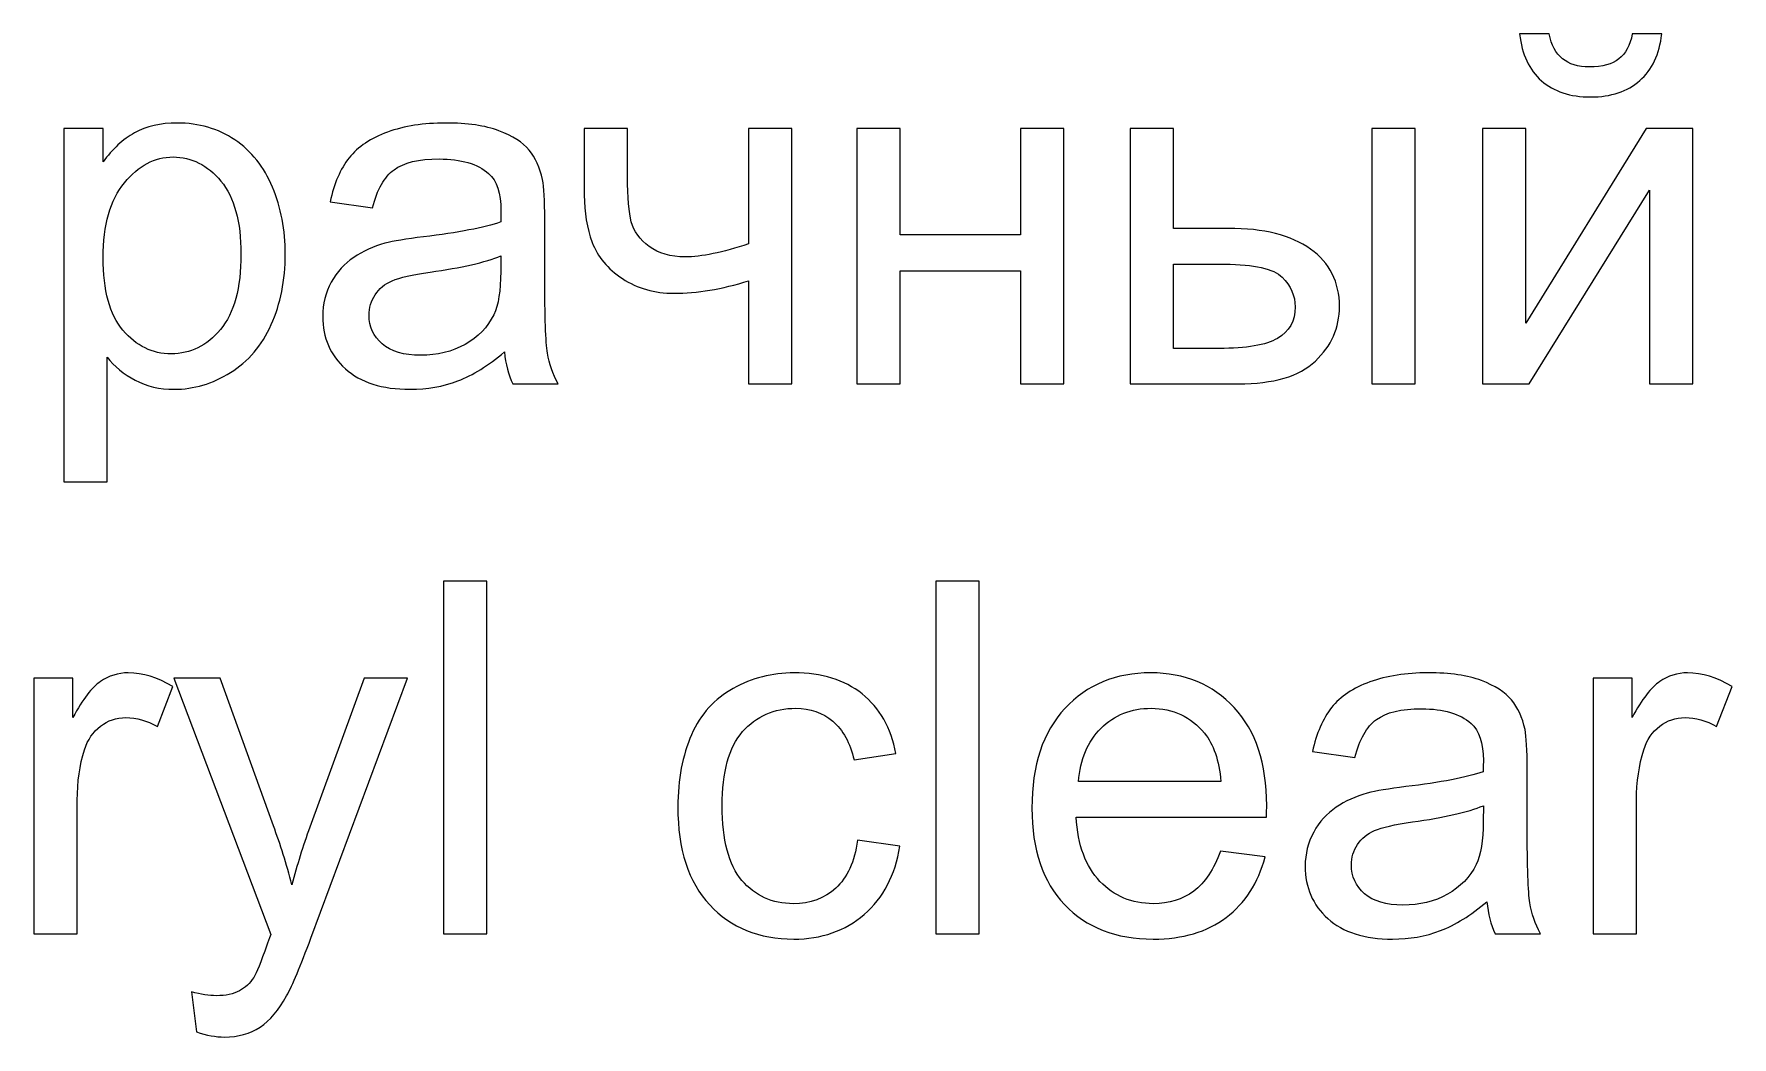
# Model space of a CAD drawing. Header units: millimetres. Extents: x 395 to 1406, y -158 to 315.
# Drawn here: x 471.73 to 500.94, y 282.16 to 299.42 of the extents above; entities that cross this region are included whole.
import ezdxf

# ---------------------------------------------------------------- set-up
doc = ezdxf.new("R2010")
doc.units = ezdxf.units.MM
doc.header["$MEASUREMENT"] = 0
doc.layers.add('Roja', color=1, linetype='Continuous')

msp = doc.modelspace()

# ---------------------------------------------------------------- linework, layer by layer
at = {"layer": 'Roja', "color": 1}
for points, knots in [([(499.2249, 299.4176), (499.2249, 299.4176), (499.7329, 299.4176), (499.7329, 299.4176), (499.7329, 299.4176), (499.692, 299.0691), (499.565, 298.801), (499.3533, 298.6147), (499.3533, 298.6147), (499.1416, 298.427), (498.8608, 298.3339), (498.5094, 298.3339), (498.5094, 298.3339), (498.1567, 298.3339), (497.8744, 298.427), (497.6642, 298.6119), (497.6642, 298.6119), (497.4539, 298.7981), (497.3269, 299.0663), (497.286, 299.4176), (497.286, 299.4176), (497.286, 299.4176), (497.794, 299.4176), (497.794, 299.4176), (497.794, 299.4176), (497.8321, 299.2271), (497.9097, 299.0846), (498.024, 298.9915), (498.024, 298.9915), (498.1383, 298.8969), (498.2935, 298.8504), (498.4869, 298.8504), (498.4869, 298.8504), (498.7112, 298.8504), (498.8806, 298.8955), (498.9949, 298.9872), (498.9949, 298.9872), (499.1092, 299.0775), (499.1868, 299.2215), (499.2249, 299.4176)], [0, 0, 0, 0, 0.0909091, 0.0909091, 0.0909091, 0.0909091, 0.1818182, 0.1818182, 0.1818182, 0.1818182, 0.2727273, 0.2727273, 0.2727273, 0.2727273, 0.3636364, 0.3636364, 0.3636364, 0.3636364, 0.4545455, 0.4545455, 0.4545455, 0.4545455, 0.5454545, 0.5454545, 0.5454545, 0.5454546, 0.6363636, 0.6363636, 0.6363636, 0.6363636, 0.7272727, 0.7272727, 0.7272727, 0.7272727, 0.8181818, 0.8181818, 0.8181818, 0.8181818, 1, 1, 1, 1]), ([(472.2472, 291.7129), (472.2472, 291.7129), (472.2472, 297.792), (472.2472, 297.792), (472.2472, 297.792), (472.2472, 297.792), (472.9245, 297.792), (472.9245, 297.792), (472.9245, 297.792), (472.9245, 297.792), (472.9245, 297.2149), (472.9245, 297.2149), (472.9245, 297.2149), (473.084, 297.4378), (473.2646, 297.6057), (473.4664, 297.7172), (473.4664, 297.7172), (473.6668, 297.8287), (473.9109, 297.8852), (474.1974, 297.8852), (474.1974, 297.8852), (474.5727, 297.8852), (474.9029, 297.7892), (475.1894, 297.5959), (475.1894, 297.5959), (475.4758, 297.404), (475.6917, 297.1316), (475.8385, 296.7817), (475.8385, 296.7817), (475.9838, 296.4303), (476.0572, 296.0465), (476.0572, 295.6274), (476.0572, 295.6274), (476.0572, 295.18), (475.9768, 294.7765), (475.8159, 294.4166), (475.8159, 294.4166), (475.655, 294.0582), (475.4208, 293.783), (475.1132, 293.5911), (475.1132, 293.5911), (474.807, 293.4006), (474.4838, 293.3047), (474.1452, 293.3047), (474.1452, 293.3047), (473.8968, 293.3047), (473.6738, 293.3569), (473.4777, 293.4613), (473.4777, 293.4613), (473.2801, 293.5657), (473.1193, 293.697), (472.9923, 293.8564), (472.9923, 293.8564), (472.9923, 293.8564), (472.9923, 291.7129), (472.9923, 291.7129), (472.9923, 291.7129), (472.9923, 291.7129), (472.2472, 291.7129), (472.2472, 291.7129)], [0, 0, 0, 0, 0.0625, 0.0625, 0.0625, 0.0625, 0.125, 0.125, 0.125, 0.125, 0.1875, 0.1875, 0.1875, 0.1875, 0.25, 0.25, 0.25, 0.25, 0.3125, 0.3125, 0.3125, 0.3125, 0.375, 0.375, 0.375, 0.375, 0.4375, 0.4375, 0.4375, 0.4375, 0.5, 0.5, 0.5, 0.5, 0.5625, 0.5625, 0.5625, 0.5625, 0.625, 0.625, 0.625, 0.625, 0.6875, 0.6875, 0.6875, 0.6875, 0.75, 0.75, 0.75, 0.75, 0.8125, 0.8125, 0.8125, 0.8125, 0.875, 0.875, 0.875, 0.875, 1, 1, 1, 1]), ([(479.8263, 293.9481), (479.5497, 293.7125), (479.283, 293.5474), (479.0276, 293.45), (479.0276, 293.45), (478.7722, 293.3526), (478.4985, 293.3047), (478.2049, 293.3047), (478.2049, 293.3047), (477.7223, 293.3047), (477.3512, 293.4218), (477.0916, 293.6574), (477.0916, 293.6574), (476.8319, 293.8917), (476.7021, 294.1923), (476.7021, 294.5577), (476.7021, 294.5577), (476.7021, 294.7722), (476.7515, 294.9684), (476.8489, 295.1462), (476.8489, 295.1462), (476.9476, 295.324), (477.076, 295.4651), (477.2341, 295.5723), (477.2341, 295.5723), (477.3935, 295.6796), (477.5713, 295.7614), (477.7703, 295.8165), (477.7703, 295.8165), (477.9171, 295.8546), (478.1386, 295.8912), (478.4335, 295.9279), (478.4335, 295.9279), (479.0347, 295.9985), (479.4792, 296.0846), (479.7628, 296.1833), (479.7628, 296.1833), (479.7656, 296.2849), (479.767, 296.3499), (479.767, 296.3767), (479.767, 296.3767), (479.767, 296.6786), (479.6965, 296.8917), (479.5554, 297.0159), (479.5554, 297.0159), (479.3649, 297.1838), (479.0812, 297.2671), (478.7059, 297.2671), (478.7059, 297.2671), (478.3545, 297.2671), (478.0949, 297.205), (477.9284, 297.0822), (477.9284, 297.0822), (477.7604, 296.9595), (477.6377, 296.7421), (477.5572, 296.4289), (477.5572, 296.4289), (477.5572, 296.4289), (476.8291, 296.5305), (476.8291, 296.5305), (476.8291, 296.5305), (476.8954, 296.8423), (477.0041, 297.0949), (477.1565, 297.2868), (477.1565, 297.2868), (477.3089, 297.4787), (477.529, 297.6255), (477.8169, 297.7299), (477.8169, 297.7299), (478.1033, 297.8329), (478.4378, 297.8852), (478.816, 297.8852), (478.816, 297.8852), (479.1913, 297.8852), (479.4975, 297.8414), (479.7332, 297.7525), (479.7332, 297.7525), (479.9674, 297.6636), (480.141, 297.5535), (480.2511, 297.4195), (480.2511, 297.4195), (480.3611, 297.2854), (480.4387, 297.1161), (480.4839, 296.9115), (480.4839, 296.9115), (480.5079, 296.7845), (480.5206, 296.5559), (480.5206, 296.2271), (480.5206, 296.2271), (480.5206, 296.2271), (480.5206, 295.2393), (480.5206, 295.2393), (480.5206, 295.2393), (480.5206, 294.5493), (480.5361, 294.1132), (480.5671, 293.9284), (480.5671, 293.9284), (480.5968, 293.7435), (480.6589, 293.5671), (480.7492, 293.3978), (480.7492, 293.3978), (480.7492, 293.3978), (479.9702, 293.3978), (479.9702, 293.3978), (479.9702, 293.3978), (479.8955, 293.5544), (479.8475, 293.7379), (479.8263, 293.9481)], [0, 0, 0, 0, 0.0357143, 0.0357143, 0.0357143, 0.0357143, 0.0714286, 0.0714286, 0.0714286, 0.0714286, 0.1071429, 0.1071429, 0.1071429, 0.1071429, 0.1428571, 0.1428571, 0.1428571, 0.1428572, 0.1785714, 0.1785714, 0.1785714, 0.1785714, 0.2142857, 0.2142857, 0.2142857, 0.2142857, 0.25, 0.25, 0.25, 0.25, 0.2857143, 0.2857143, 0.2857143, 0.2857143, 0.3214286, 0.3214286, 0.3214286, 0.3214286, 0.3571429, 0.3571429, 0.3571429, 0.3571429, 0.3928571, 0.3928571, 0.3928571, 0.3928572, 0.4285714, 0.4285714, 0.4285714, 0.4285714, 0.4642857, 0.4642857, 0.4642857, 0.4642857, 0.5, 0.5, 0.5, 0.5, 0.5357143, 0.5357143, 0.5357143, 0.5357143, 0.5714286, 0.5714286, 0.5714286, 0.5714286, 0.6071429, 0.6071429, 0.6071429, 0.6071429, 0.6428571, 0.6428571, 0.6428571, 0.6428572, 0.6785714, 0.6785714, 0.6785714, 0.6785714, 0.7142857, 0.7142857, 0.7142857, 0.7142857, 0.75, 0.75, 0.75, 0.75, 0.7857143, 0.7857143, 0.7857143, 0.7857143, 0.8214286, 0.8214286, 0.8214286, 0.8214286, 0.8571429, 0.8571429, 0.8571429, 0.8571429, 0.8928571, 0.8928571, 0.8928571, 0.8928572, 0.9285714, 0.9285714, 0.9285714, 0.9285714, 1, 1, 1, 1]), ([(481.1993, 297.792), (481.1993, 297.792), (481.9444, 297.792), (481.9444, 297.792), (481.9444, 297.792), (481.9444, 297.792), (481.9444, 296.9623), (481.9444, 296.9623), (481.9444, 296.9623), (481.9444, 296.6039), (481.9655, 296.3442), (482.0093, 296.1833), (482.0093, 296.1833), (482.0516, 296.0225), (482.1546, 295.8814), (482.3183, 295.7614), (482.3183, 295.7614), (482.4806, 295.6415), (482.6852, 295.5822), (482.9322, 295.5822), (482.9322, 295.5822), (483.2144, 295.5822), (483.5784, 295.657), (484.0272, 295.8052), (484.0272, 295.8052), (484.0272, 295.8052), (484.0272, 297.792), (484.0272, 297.792), (484.0272, 297.792), (484.0272, 297.792), (484.7722, 297.792), (484.7722, 297.792), (484.7722, 297.792), (484.7722, 297.792), (484.7722, 293.3978), (484.7722, 293.3978), (484.7722, 293.3978), (484.7722, 293.3978), (484.0272, 293.3978), (484.0272, 293.3978), (484.0272, 293.3978), (484.0272, 293.3978), (484.0272, 295.1716), (484.0272, 295.1716), (484.0272, 295.1716), (483.5686, 295.0276), (483.1396, 294.9557), (482.7417, 294.9557), (482.7417, 294.9557), (482.4072, 294.9557), (482.1123, 295.0403), (481.8569, 295.2097), (481.8569, 295.2097), (481.6015, 295.379), (481.4279, 295.5864), (481.3362, 295.832), (481.3362, 295.832), (481.2445, 296.0775), (481.1993, 296.347), (481.1993, 296.642), (481.1993, 296.642), (481.1993, 296.642), (481.1993, 297.792), (481.1993, 297.792)], [0, 0, 0, 0, 0.0588235, 0.0588235, 0.0588235, 0.0588235, 0.1176471, 0.1176471, 0.1176471, 0.1176471, 0.1764706, 0.1764706, 0.1764706, 0.1764706, 0.2352941, 0.2352941, 0.2352941, 0.2352941, 0.2941176, 0.2941176, 0.2941176, 0.2941177, 0.3529412, 0.3529412, 0.3529412, 0.3529412, 0.4117647, 0.4117647, 0.4117647, 0.4117647, 0.4705882, 0.4705882, 0.4705882, 0.4705882, 0.5294118, 0.5294118, 0.5294118, 0.5294118, 0.5882353, 0.5882353, 0.5882353, 0.5882353, 0.6470588, 0.6470588, 0.6470588, 0.6470588, 0.7058824, 0.7058824, 0.7058824, 0.7058824, 0.7647059, 0.7647059, 0.7647059, 0.7647059, 0.8235294, 0.8235294, 0.8235294, 0.8235294, 0.8823529, 0.8823529, 0.8823529, 0.882353, 1, 1, 1, 1]), ([(485.8899, 297.792), (485.8899, 297.792), (486.635, 297.792), (486.635, 297.792), (486.635, 297.792), (486.635, 297.792), (486.635, 295.9632), (486.635, 295.9632), (486.635, 295.9632), (486.635, 295.9632), (488.7008, 295.9632), (488.7008, 295.9632), (488.7008, 295.9632), (488.7008, 295.9632), (488.7008, 297.792), (488.7008, 297.792), (488.7008, 297.792), (488.7008, 297.792), (489.4459, 297.792), (489.4459, 297.792), (489.4459, 297.792), (489.4459, 297.792), (489.4459, 293.3978), (489.4459, 293.3978), (489.4459, 293.3978), (489.4459, 293.3978), (488.7008, 293.3978), (488.7008, 293.3978), (488.7008, 293.3978), (488.7008, 293.3978), (488.7008, 295.3451), (488.7008, 295.3451), (488.7008, 295.3451), (488.7008, 295.3451), (486.635, 295.3451), (486.635, 295.3451), (486.635, 295.3451), (486.635, 295.3451), (486.635, 293.3978), (486.635, 293.3978), (486.635, 293.3978), (486.635, 293.3978), (485.8899, 293.3978), (485.8899, 293.3978), (485.8899, 293.3978), (485.8899, 293.3978), (485.8899, 297.792), (485.8899, 297.792)], [0, 0, 0, 0, 0.0769231, 0.0769231, 0.0769231, 0.0769231, 0.1538462, 0.1538462, 0.1538462, 0.1538462, 0.2307692, 0.2307692, 0.2307692, 0.2307692, 0.3076923, 0.3076923, 0.3076923, 0.3076923, 0.3846154, 0.3846154, 0.3846154, 0.3846154, 0.4615385, 0.4615385, 0.4615385, 0.4615385, 0.5384615, 0.5384615, 0.5384615, 0.5384615, 0.6153846, 0.6153846, 0.6153846, 0.6153846, 0.6923077, 0.6923077, 0.6923077, 0.6923077, 0.7692308, 0.7692308, 0.7692308, 0.7692308, 0.8461538, 0.8461538, 0.8461538, 0.8461539, 1, 1, 1, 1]), ([(490.5903, 297.792), (490.5903, 297.792), (491.3354, 297.792), (491.3354, 297.792), (491.3354, 297.792), (491.3354, 297.792), (491.3354, 296.0733), (491.3354, 296.0733), (491.3354, 296.0733), (491.3354, 296.0733), (492.2752, 296.0733), (492.2752, 296.0733), (492.2752, 296.0733), (492.889, 296.0733), (493.3603, 295.9547), (493.6919, 295.7163), (493.6919, 295.7163), (494.0235, 295.4778), (494.1886, 295.149), (494.1886, 294.7299), (494.1886, 294.7299), (494.1886, 294.363), (494.0504, 294.0497), (493.7738, 293.7887), (493.7738, 293.7887), (493.4972, 293.5276), (493.0555, 293.3978), (492.4473, 293.3978), (492.4473, 293.3978), (492.4473, 293.3978), (490.5903, 293.3978), (490.5903, 293.3978), (490.5903, 293.3978), (490.5903, 293.3978), (490.5903, 297.792), (490.5903, 297.792)], [0, 0, 0, 0, 0.1, 0.1, 0.1, 0.1, 0.2, 0.2, 0.2, 0.2, 0.3, 0.3, 0.3, 0.3, 0.4, 0.4, 0.4, 0.4, 0.5, 0.5, 0.5, 0.5, 0.6, 0.6, 0.6, 0.6, 0.7, 0.7, 0.7, 0.7, 0.8, 0.8, 0.8, 0.8, 1, 1, 1, 1]), ([(494.7475, 297.792), (494.7475, 297.792), (495.4925, 297.792), (495.4925, 297.792), (495.4925, 297.792), (495.4925, 297.792), (495.4925, 293.3978), (495.4925, 293.3978), (495.4925, 293.3978), (495.4925, 293.3978), (494.7475, 293.3978), (494.7475, 293.3978), (494.7475, 293.3978), (494.7475, 293.3978), (494.7475, 297.792), (494.7475, 297.792)], [0, 0, 0, 0, 0.2, 0.2, 0.2, 0.2, 0.4, 0.4, 0.4, 0.4, 0.6, 0.6, 0.6, 0.6, 1, 1, 1, 1]), ([(496.651, 297.792), (496.651, 297.792), (497.3961, 297.792), (497.3961, 297.792), (497.3961, 297.792), (497.3961, 297.792), (497.3961, 294.4406), (497.3961, 294.4406), (497.3961, 294.4406), (497.3961, 294.4406), (499.4662, 297.792), (499.4662, 297.792), (499.4662, 297.792), (499.4662, 297.792), (500.2663, 297.792), (500.2663, 297.792), (500.2663, 297.792), (500.2663, 297.792), (500.2663, 293.3978), (500.2663, 293.3978), (500.2663, 293.3978), (500.2663, 293.3978), (499.5212, 293.3978), (499.5212, 293.3978), (499.5212, 293.3978), (499.5212, 293.3978), (499.5212, 296.728), (499.5212, 296.728), (499.5212, 296.728), (499.5212, 296.728), (497.4539, 293.3978), (497.4539, 293.3978), (497.4539, 293.3978), (497.4539, 293.3978), (496.651, 293.3978), (496.651, 293.3978), (496.651, 293.3978), (496.651, 293.3978), (496.651, 297.792), (496.651, 297.792)], [0, 0, 0, 0, 0.0909091, 0.0909091, 0.0909091, 0.0909091, 0.1818182, 0.1818182, 0.1818182, 0.1818182, 0.2727273, 0.2727273, 0.2727273, 0.2727273, 0.3636364, 0.3636364, 0.3636364, 0.3636364, 0.4545455, 0.4545455, 0.4545455, 0.4545455, 0.5454545, 0.5454545, 0.5454545, 0.5454546, 0.6363636, 0.6363636, 0.6363636, 0.6363636, 0.7272727, 0.7272727, 0.7272727, 0.7272727, 0.8181818, 0.8181818, 0.8181818, 0.8181818, 1, 1, 1, 1]), ([(472.9245, 295.5681), (472.9245, 295.0051), (473.0388, 294.5888), (473.266, 294.3193), (473.266, 294.3193), (473.4946, 294.0497), (473.7712, 293.9143), (474.0958, 293.9143), (474.0958, 293.9143), (474.426, 293.9143), (474.7082, 294.054), (474.9424, 294.3334), (474.9424, 294.3334), (475.1781, 294.6128), (475.2952, 295.0446), (475.2952, 295.6302), (475.2952, 295.6302), (475.2952, 296.189), (475.1809, 296.6067), (474.9509, 296.8847), (474.9509, 296.8847), (474.7209, 297.1627), (474.4471, 297.3009), (474.1282, 297.3009), (474.1282, 297.3009), (473.8121, 297.3009), (473.5327, 297.1528), (473.29, 296.8579), (473.29, 296.8579), (473.0459, 296.5615), (472.9245, 296.1325), (472.9245, 295.5681)], [0, 0, 0, 0, 0.1111111, 0.1111111, 0.1111111, 0.1111111, 0.2222222, 0.2222222, 0.2222222, 0.2222222, 0.3333333, 0.3333333, 0.3333333, 0.3333333, 0.4444444, 0.4444444, 0.4444444, 0.4444445, 0.5555556, 0.5555556, 0.5555556, 0.5555556, 0.6666667, 0.6666667, 0.6666667, 0.6666667, 0.7777778, 0.7777778, 0.7777778, 0.7777778, 1, 1, 1, 1]), ([(479.767, 295.5991), (479.4961, 295.4891), (479.0897, 295.3959), (478.5478, 295.3197), (478.5478, 295.3197), (478.2402, 295.276), (478.0229, 295.2266), (477.8959, 295.1716), (477.8959, 295.1716), (477.7689, 295.1165), (477.6715, 295.0361), (477.6024, 294.9317), (477.6024, 294.9317), (477.5332, 294.8259), (477.498, 294.7087), (477.498, 294.5789), (477.498, 294.5789), (477.498, 294.3828), (477.5728, 294.2177), (477.7237, 294.0864), (477.7237, 294.0864), (477.8747, 293.9552), (478.0949, 293.8889), (478.3842, 293.8889), (478.3842, 293.8889), (478.6706, 293.8889), (478.926, 293.951), (479.1504, 294.0765), (479.1504, 294.0765), (479.3733, 294.2007), (479.5384, 294.3715), (479.6429, 294.5874), (479.6429, 294.5874), (479.7233, 294.7553), (479.7628, 295.0022), (479.7628, 295.3282), (479.7628, 295.3282), (479.7628, 295.3282), (479.767, 295.5991), (479.767, 295.5991)], [0, 0, 0, 0, 0.0909091, 0.0909091, 0.0909091, 0.0909091, 0.1818182, 0.1818182, 0.1818182, 0.1818182, 0.2727273, 0.2727273, 0.2727273, 0.2727273, 0.3636364, 0.3636364, 0.3636364, 0.3636364, 0.4545455, 0.4545455, 0.4545455, 0.4545455, 0.5454545, 0.5454545, 0.5454545, 0.5454546, 0.6363636, 0.6363636, 0.6363636, 0.6363636, 0.7272727, 0.7272727, 0.7272727, 0.7272727, 0.8181818, 0.8181818, 0.8181818, 0.8181818, 1, 1, 1, 1]), ([(491.3354, 294.0074), (491.3354, 294.0074), (492.1171, 294.0074), (492.1171, 294.0074), (492.1171, 294.0074), (492.587, 294.0074), (492.9243, 294.0653), (493.1247, 294.181), (493.1247, 294.181), (493.3265, 294.2967), (493.4266, 294.4773), (493.4266, 294.7228), (493.4266, 294.7228), (493.4266, 294.9133), (493.3519, 295.0827), (493.2037, 295.2323), (493.2037, 295.2323), (493.0541, 295.3804), (492.7253, 295.4552), (492.2159, 295.4552), (492.2159, 295.4552), (492.2159, 295.4552), (491.3354, 295.4552), (491.3354, 295.4552), (491.3354, 295.4552), (491.3354, 295.4552), (491.3354, 294.0074), (491.3354, 294.0074)], [0, 0, 0, 0, 0.125, 0.125, 0.125, 0.125, 0.25, 0.25, 0.25, 0.25, 0.375, 0.375, 0.375, 0.375, 0.5, 0.5, 0.5, 0.5, 0.625, 0.625, 0.625, 0.625, 0.75, 0.75, 0.75, 0.75, 1, 1, 1, 1]), ([(478.7793, 283.9391), (478.7793, 283.9391), (478.7793, 290.0013), (478.7793, 290.0013), (478.7793, 290.0013), (478.7793, 290.0013), (479.5243, 290.0013), (479.5243, 290.0013), (479.5243, 290.0013), (479.5243, 290.0013), (479.5243, 283.9391), (479.5243, 283.9391), (479.5243, 283.9391), (479.5243, 283.9391), (478.7793, 283.9391), (478.7793, 283.9391)], [0, 0, 0, 0, 0.2, 0.2, 0.2, 0.2, 0.4, 0.4, 0.4, 0.4, 0.6, 0.6, 0.6, 0.6, 1, 1, 1, 1]), ([(487.246, 283.9391), (487.246, 283.9391), (487.246, 290.0013), (487.246, 290.0013), (487.246, 290.0013), (487.246, 290.0013), (487.991, 290.0013), (487.991, 290.0013), (487.991, 290.0013), (487.991, 290.0013), (487.991, 283.9391), (487.991, 283.9391), (487.991, 283.9391), (487.991, 283.9391), (487.246, 283.9391), (487.246, 283.9391)], [0, 0, 0, 0, 0.2, 0.2, 0.2, 0.2, 0.4, 0.4, 0.4, 0.4, 0.6, 0.6, 0.6, 0.6, 1, 1, 1, 1]), ([(471.7349, 283.9391), (471.7349, 283.9391), (471.7349, 288.3333), (471.7349, 288.3333), (471.7349, 288.3333), (471.7349, 288.3333), (472.4038, 288.3333), (472.4038, 288.3333), (472.4038, 288.3333), (472.4038, 288.3333), (472.4038, 287.6602), (472.4038, 287.6602), (472.4038, 287.6602), (472.5745, 287.9721), (472.7326, 288.1781), (472.8779, 288.2769), (472.8779, 288.2769), (473.0233, 288.3771), (473.1827, 288.4265), (473.3563, 288.4265), (473.3563, 288.4265), (473.6075, 288.4265), (473.8629, 288.3474), (474.1225, 288.1908), (474.1225, 288.1908), (474.1225, 288.1908), (473.8573, 287.5036), (473.8573, 287.5036), (473.8573, 287.5036), (473.6766, 287.6052), (473.496, 287.656), (473.3154, 287.656), (473.3154, 287.656), (473.1531, 287.656), (473.0078, 287.6066), (472.8794, 287.5092), (472.8794, 287.5092), (472.7509, 287.4119), (472.6592, 287.2764), (472.6042, 287.1028), (472.6042, 287.1028), (472.5209, 286.8389), (472.48, 286.5497), (472.48, 286.235), (472.48, 286.235), (472.48, 286.235), (472.48, 283.9391), (472.48, 283.9391), (472.48, 283.9391), (472.48, 283.9391), (471.7349, 283.9391), (471.7349, 283.9391)], [0, 0, 0, 0, 0.0714286, 0.0714286, 0.0714286, 0.0714286, 0.1428571, 0.1428571, 0.1428571, 0.1428572, 0.2142857, 0.2142857, 0.2142857, 0.2142857, 0.2857143, 0.2857143, 0.2857143, 0.2857143, 0.3571429, 0.3571429, 0.3571429, 0.3571429, 0.4285714, 0.4285714, 0.4285714, 0.4285714, 0.5, 0.5, 0.5, 0.5, 0.5714286, 0.5714286, 0.5714286, 0.5714286, 0.6428571, 0.6428571, 0.6428571, 0.6428572, 0.7142857, 0.7142857, 0.7142857, 0.7142857, 0.7857143, 0.7857143, 0.7857143, 0.7857143, 0.8571429, 0.8571429, 0.8571429, 0.8571429, 1, 1, 1, 1]), ([(474.5289, 282.25), (474.5289, 282.25), (474.4443, 282.9386), (474.4443, 282.9386), (474.4443, 282.9386), (474.608, 282.8949), (474.7491, 282.8723), (474.8704, 282.8723), (474.8704, 282.8723), (475.0369, 282.8723), (475.1696, 282.9005), (475.2684, 282.9556), (475.2684, 282.9556), (475.3685, 283.0106), (475.4504, 283.0882), (475.5139, 283.187), (475.5139, 283.187), (475.5605, 283.2618), (475.6367, 283.4466), (475.7411, 283.743), (475.7411, 283.743), (475.7552, 283.7839), (475.7764, 283.8446), (475.8074, 283.925), (475.8074, 283.925), (475.8074, 283.925), (474.1395, 288.3333), (474.1395, 288.3333), (474.1395, 288.3333), (474.1395, 288.3333), (474.9353, 288.3333), (474.9353, 288.3333), (474.9353, 288.3333), (474.9353, 288.3333), (475.8526, 285.7961), (475.8526, 285.7961), (475.8526, 285.7961), (475.9725, 285.4758), (476.0783, 285.1371), (476.1729, 284.7815), (476.1729, 284.7815), (476.259, 285.116), (476.3606, 285.4462), (476.4791, 285.7707), (476.4791, 285.7707), (476.4791, 285.7707), (477.4161, 288.3333), (477.4161, 288.3333), (477.4161, 288.3333), (477.4161, 288.3333), (478.1597, 288.3333), (478.1597, 288.3333), (478.1597, 288.3333), (478.1597, 288.3333), (476.4989, 283.8629), (476.4989, 283.8629), (476.4989, 283.8629), (476.3196, 283.3817), (476.1799, 283.0515), (476.0798, 282.8695), (476.0798, 282.8695), (475.9471, 282.6254), (475.7947, 282.4461), (475.624, 282.3318), (475.624, 282.3318), (475.4518, 282.2175), (475.2472, 282.1611), (475.0101, 282.1611), (475.0101, 282.1611), (474.8662, 282.1611), (474.7053, 282.1907), (474.5289, 282.25)], [0, 0, 0, 0, 0.0526316, 0.0526316, 0.0526316, 0.0526316, 0.1052632, 0.1052632, 0.1052632, 0.1052632, 0.1578947, 0.1578947, 0.1578947, 0.1578947, 0.2105263, 0.2105263, 0.2105263, 0.2105263, 0.2631579, 0.2631579, 0.2631579, 0.2631579, 0.3157895, 0.3157895, 0.3157895, 0.3157895, 0.3684211, 0.3684211, 0.3684211, 0.3684211, 0.4210526, 0.4210526, 0.4210526, 0.4210526, 0.4736842, 0.4736842, 0.4736842, 0.4736842, 0.5263158, 0.5263158, 0.5263158, 0.5263158, 0.5789474, 0.5789474, 0.5789474, 0.5789474, 0.6315789, 0.6315789, 0.6315789, 0.631579, 0.6842105, 0.6842105, 0.6842105, 0.6842105, 0.7368421, 0.7368421, 0.7368421, 0.7368421, 0.7894737, 0.7894737, 0.7894737, 0.7894737, 0.8421053, 0.8421053, 0.8421053, 0.8421053, 0.8947368, 0.8947368, 0.8947368, 0.8947369, 1, 1, 1, 1]), ([(485.8997, 285.5478), (485.8997, 285.5478), (486.6278, 285.4462), (486.6278, 285.4462), (486.6278, 285.4462), (486.5474, 284.9452), (486.3442, 284.5543), (486.0154, 284.2707), (486.0154, 284.2707), (485.6866, 283.9871), (485.2816, 283.846), (484.8033, 283.846), (484.8033, 283.846), (484.2036, 283.846), (483.7209, 284.0421), (483.3569, 284.4344), (483.3569, 284.4344), (482.9914, 284.8267), (482.8094, 285.3883), (482.8094, 286.1193), (482.8094, 286.1193), (482.8094, 286.5934), (482.8884, 287.0069), (483.045, 287.3625), (483.045, 287.3625), (483.2017, 287.7167), (483.4401, 287.9834), (483.7619, 288.1597), (483.7619, 288.1597), (484.0822, 288.3376), (484.4307, 288.4265), (484.8089, 288.4265), (484.8089, 288.4265), (485.2845, 288.4265), (485.6753, 288.3065), (485.9773, 288.0652), (485.9773, 288.0652), (486.2807, 287.8239), (486.4754, 287.481), (486.5601, 287.0379), (486.5601, 287.0379), (486.5601, 287.0379), (485.8404, 286.9278), (485.8404, 286.9278), (485.8404, 286.9278), (485.7713, 287.2228), (485.6499, 287.4443), (485.4736, 287.5939), (485.4736, 287.5939), (485.2986, 287.7421), (485.0869, 287.8168), (484.8386, 287.8168), (484.8386, 287.8168), (484.4632, 287.8168), (484.1584, 287.6828), (483.9227, 287.4147), (483.9227, 287.4147), (483.6885, 287.1452), (483.5714, 286.7218), (483.5714, 286.1404), (483.5714, 286.1404), (483.5714, 285.5506), (483.6843, 285.123), (483.91, 284.8563), (483.91, 284.8563), (484.1372, 284.5896), (484.4322, 284.4556), (484.7948, 284.4556), (484.7948, 284.4556), (485.0883, 284.4556), (485.3324, 284.5445), (485.5272, 284.7237), (485.5272, 284.7237), (485.7233, 284.9015), (485.8475, 285.1766), (485.8997, 285.5478)], [0, 0, 0, 0, 0.05, 0.05, 0.05, 0.05, 0.1, 0.1, 0.1, 0.1, 0.15, 0.15, 0.15, 0.15, 0.2, 0.2, 0.2, 0.2, 0.25, 0.25, 0.25, 0.25, 0.3, 0.3, 0.3, 0.3, 0.35, 0.35, 0.35, 0.35, 0.4, 0.4, 0.4, 0.4, 0.45, 0.45, 0.45, 0.45, 0.5, 0.5, 0.5, 0.5, 0.55, 0.55, 0.55, 0.55, 0.6, 0.6, 0.6, 0.6, 0.65, 0.65, 0.65, 0.65, 0.7, 0.7, 0.7, 0.7, 0.75, 0.75, 0.75, 0.75, 0.8, 0.8, 0.8, 0.8, 0.85, 0.85, 0.85, 0.85, 0.9, 0.9, 0.9, 0.9, 1, 1, 1, 1]), ([(492.1411, 285.3615), (492.1411, 285.3615), (492.9116, 285.2599), (492.9116, 285.2599), (492.9116, 285.2599), (492.7916, 284.8126), (492.5673, 284.464), (492.2399, 284.2171), (492.2399, 284.2171), (491.9125, 283.9701), (491.4948, 283.846), (490.9854, 283.846), (490.9854, 283.846), (490.3448, 283.846), (489.8368, 284.0435), (489.4614, 284.4386), (489.4614, 284.4386), (489.086, 284.8323), (488.8984, 285.3869), (488.8984, 286.0995), (488.8984, 286.0995), (488.8984, 286.8361), (489.0875, 287.409), (489.467, 287.8154), (489.467, 287.8154), (489.8466, 288.2233), (490.3391, 288.4265), (490.9445, 288.4265), (490.9445, 288.4265), (491.5301, 288.4265), (492.0085, 288.2275), (492.3796, 287.8281), (492.3796, 287.8281), (492.7507, 287.4288), (492.937, 286.8672), (492.937, 286.1433), (492.937, 286.1433), (492.937, 286.0995), (492.9356, 286.0332), (492.9328, 285.9457), (492.9328, 285.9457), (492.9328, 285.9457), (489.6604, 285.9457), (489.6604, 285.9457), (489.6604, 285.9457), (489.6886, 285.4645), (489.8241, 285.0948), (490.0696, 284.8394), (490.0696, 284.8394), (490.3137, 284.584), (490.6199, 284.4556), (490.9854, 284.4556), (490.9854, 284.4556), (491.2578, 284.4556), (491.4906, 284.5275), (491.6825, 284.6715), (491.6825, 284.6715), (491.8758, 284.8154), (492.0282, 285.0454), (492.1411, 285.3615)], [0, 0, 0, 0, 0.0625, 0.0625, 0.0625, 0.0625, 0.125, 0.125, 0.125, 0.125, 0.1875, 0.1875, 0.1875, 0.1875, 0.25, 0.25, 0.25, 0.25, 0.3125, 0.3125, 0.3125, 0.3125, 0.375, 0.375, 0.375, 0.375, 0.4375, 0.4375, 0.4375, 0.4375, 0.5, 0.5, 0.5, 0.5, 0.5625, 0.5625, 0.5625, 0.5625, 0.625, 0.625, 0.625, 0.625, 0.6875, 0.6875, 0.6875, 0.6875, 0.75, 0.75, 0.75, 0.75, 0.8125, 0.8125, 0.8125, 0.8125, 0.875, 0.875, 0.875, 0.875, 1, 1, 1, 1]), ([(496.723, 284.4894), (496.4464, 284.2538), (496.1797, 284.0887), (495.9243, 283.9913), (495.9243, 283.9913), (495.6689, 283.8939), (495.3952, 283.846), (495.1016, 283.846), (495.1016, 283.846), (494.619, 283.846), (494.2479, 283.9631), (493.9883, 284.1987), (493.9883, 284.1987), (493.7286, 284.433), (493.5988, 284.7336), (493.5988, 285.099), (493.5988, 285.099), (493.5988, 285.3135), (493.6482, 285.5097), (493.7456, 285.6875), (493.7456, 285.6875), (493.8443, 285.8653), (493.9727, 286.0064), (494.1308, 286.1136), (494.1308, 286.1136), (494.2902, 286.2209), (494.468, 286.3027), (494.667, 286.3578), (494.667, 286.3578), (494.8138, 286.3959), (495.0353, 286.4325), (495.3302, 286.4692), (495.3302, 286.4692), (495.9314, 286.5398), (496.3759, 286.6259), (496.6595, 286.7246), (496.6595, 286.7246), (496.6623, 286.8262), (496.6637, 286.8912), (496.6637, 286.918), (496.6637, 286.918), (496.6637, 287.2199), (496.5932, 287.433), (496.4521, 287.5572), (496.4521, 287.5572), (496.2616, 287.7251), (495.9779, 287.8084), (495.6026, 287.8084), (495.6026, 287.8084), (495.2512, 287.8084), (494.9916, 287.7463), (494.8251, 287.6235), (494.8251, 287.6235), (494.6571, 287.5008), (494.5344, 287.2834), (494.4539, 286.9702), (494.4539, 286.9702), (494.4539, 286.9702), (493.7258, 287.0718), (493.7258, 287.0718), (493.7258, 287.0718), (493.7921, 287.3836), (493.9008, 287.6362), (494.0532, 287.8281), (494.0532, 287.8281), (494.2056, 288.02), (494.4257, 288.1668), (494.7136, 288.2712), (494.7136, 288.2712), (495, 288.3742), (495.3345, 288.4265), (495.7127, 288.4265), (495.7127, 288.4265), (496.088, 288.4265), (496.3942, 288.3827), (496.6299, 288.2938), (496.6299, 288.2938), (496.8641, 288.2049), (497.0377, 288.0948), (497.1478, 287.9608), (497.1478, 287.9608), (497.2578, 287.8267), (497.3354, 287.6574), (497.3806, 287.4528), (497.3806, 287.4528), (497.4046, 287.3258), (497.4173, 287.0972), (497.4173, 286.7684), (497.4173, 286.7684), (497.4173, 286.7684), (497.4173, 285.7806), (497.4173, 285.7806), (497.4173, 285.7806), (497.4173, 285.0906), (497.4328, 284.6545), (497.4638, 284.4697), (497.4638, 284.4697), (497.4935, 284.2848), (497.5556, 284.1084), (497.6459, 283.9391), (497.6459, 283.9391), (497.6459, 283.9391), (496.8669, 283.9391), (496.8669, 283.9391), (496.8669, 283.9391), (496.7922, 284.0957), (496.7442, 284.2792), (496.723, 284.4894)], [0, 0, 0, 0, 0.0357143, 0.0357143, 0.0357143, 0.0357143, 0.0714286, 0.0714286, 0.0714286, 0.0714286, 0.1071429, 0.1071429, 0.1071429, 0.1071429, 0.1428571, 0.1428571, 0.1428571, 0.1428572, 0.1785714, 0.1785714, 0.1785714, 0.1785714, 0.2142857, 0.2142857, 0.2142857, 0.2142857, 0.25, 0.25, 0.25, 0.25, 0.2857143, 0.2857143, 0.2857143, 0.2857143, 0.3214286, 0.3214286, 0.3214286, 0.3214286, 0.3571429, 0.3571429, 0.3571429, 0.3571429, 0.3928571, 0.3928571, 0.3928571, 0.3928572, 0.4285714, 0.4285714, 0.4285714, 0.4285714, 0.4642857, 0.4642857, 0.4642857, 0.4642857, 0.5, 0.5, 0.5, 0.5, 0.5357143, 0.5357143, 0.5357143, 0.5357143, 0.5714286, 0.5714286, 0.5714286, 0.5714286, 0.6071429, 0.6071429, 0.6071429, 0.6071429, 0.6428571, 0.6428571, 0.6428571, 0.6428572, 0.6785714, 0.6785714, 0.6785714, 0.6785714, 0.7142857, 0.7142857, 0.7142857, 0.7142857, 0.75, 0.75, 0.75, 0.75, 0.7857143, 0.7857143, 0.7857143, 0.7857143, 0.8214286, 0.8214286, 0.8214286, 0.8214286, 0.8571429, 0.8571429, 0.8571429, 0.8571429, 0.8928571, 0.8928571, 0.8928571, 0.8928572, 0.9285714, 0.9285714, 0.9285714, 0.9285714, 1, 1, 1, 1]), ([(498.5532, 283.9391), (498.5532, 283.9391), (498.5532, 288.3333), (498.5532, 288.3333), (498.5532, 288.3333), (498.5532, 288.3333), (499.2221, 288.3333), (499.2221, 288.3333), (499.2221, 288.3333), (499.2221, 288.3333), (499.2221, 287.6602), (499.2221, 287.6602), (499.2221, 287.6602), (499.3928, 287.9721), (499.5509, 288.1781), (499.6962, 288.2769), (499.6962, 288.2769), (499.8416, 288.3771), (500.001, 288.4265), (500.1746, 288.4265), (500.1746, 288.4265), (500.4258, 288.4265), (500.6812, 288.3474), (500.9408, 288.1908), (500.9408, 288.1908), (500.9408, 288.1908), (500.6756, 287.5036), (500.6756, 287.5036), (500.6756, 287.5036), (500.4949, 287.6052), (500.3143, 287.656), (500.1337, 287.656), (500.1337, 287.656), (499.9714, 287.656), (499.8261, 287.6066), (499.6977, 287.5092), (499.6977, 287.5092), (499.5692, 287.4119), (499.4775, 287.2764), (499.4225, 287.1028), (499.4225, 287.1028), (499.3392, 286.8389), (499.2983, 286.5497), (499.2983, 286.235), (499.2983, 286.235), (499.2983, 286.235), (499.2983, 283.9391), (499.2983, 283.9391), (499.2983, 283.9391), (499.2983, 283.9391), (498.5532, 283.9391), (498.5532, 283.9391)], [0, 0, 0, 0, 0.0714286, 0.0714286, 0.0714286, 0.0714286, 0.1428571, 0.1428571, 0.1428571, 0.1428572, 0.2142857, 0.2142857, 0.2142857, 0.2142857, 0.2857143, 0.2857143, 0.2857143, 0.2857143, 0.3571429, 0.3571429, 0.3571429, 0.3571429, 0.4285714, 0.4285714, 0.4285714, 0.4285714, 0.5, 0.5, 0.5, 0.5, 0.5714286, 0.5714286, 0.5714286, 0.5714286, 0.6428571, 0.6428571, 0.6428571, 0.6428572, 0.7142857, 0.7142857, 0.7142857, 0.7142857, 0.7857143, 0.7857143, 0.7857143, 0.7857143, 0.8571429, 0.8571429, 0.8571429, 0.8571429, 1, 1, 1, 1]), ([(489.7027, 286.5553), (489.7027, 286.5553), (492.1496, 286.5553), (492.1496, 286.5553), (492.1496, 286.5553), (492.1171, 286.925), (492.0226, 287.2016), (491.8688, 287.3865), (491.8688, 287.3865), (491.6331, 287.6729), (491.3255, 287.8168), (490.9487, 287.8168), (490.9487, 287.8168), (490.6072, 287.8168), (490.3208, 287.7025), (490.0879, 287.4739), (490.0879, 287.4739), (489.8565, 287.2453), (489.7281, 286.9391), (489.7027, 286.5553)], [0, 0, 0, 0, 0.1666667, 0.1666667, 0.1666667, 0.1666667, 0.3333333, 0.3333333, 0.3333333, 0.3333333, 0.5, 0.5, 0.5, 0.5, 0.6666667, 0.6666667, 0.6666667, 0.6666667, 1, 1, 1, 1]), ([(496.6637, 286.1404), (496.3928, 286.0304), (495.9864, 285.9372), (495.4445, 285.861), (495.4445, 285.861), (495.1369, 285.8173), (494.9196, 285.7679), (494.7926, 285.7129), (494.7926, 285.7129), (494.6656, 285.6578), (494.5682, 285.5774), (494.4991, 285.473), (494.4991, 285.473), (494.4299, 285.3672), (494.3947, 285.25), (494.3947, 285.1202), (494.3947, 285.1202), (494.3947, 284.9241), (494.4695, 284.759), (494.6204, 284.6277), (494.6204, 284.6277), (494.7714, 284.4965), (494.9916, 284.4302), (495.2809, 284.4302), (495.2809, 284.4302), (495.5673, 284.4302), (495.8227, 284.4923), (496.0471, 284.6178), (496.0471, 284.6178), (496.27, 284.742), (496.4351, 284.9128), (496.5396, 285.1287), (496.5396, 285.1287), (496.62, 285.2966), (496.6595, 285.5435), (496.6595, 285.8695), (496.6595, 285.8695), (496.6595, 285.8695), (496.6637, 286.1404), (496.6637, 286.1404)], [0, 0, 0, 0, 0.0909091, 0.0909091, 0.0909091, 0.0909091, 0.1818182, 0.1818182, 0.1818182, 0.1818182, 0.2727273, 0.2727273, 0.2727273, 0.2727273, 0.3636364, 0.3636364, 0.3636364, 0.3636364, 0.4545455, 0.4545455, 0.4545455, 0.4545455, 0.5454545, 0.5454545, 0.5454545, 0.5454546, 0.6363636, 0.6363636, 0.6363636, 0.6363636, 0.7272727, 0.7272727, 0.7272727, 0.7272727, 0.8181818, 0.8181818, 0.8181818, 0.8181818, 1, 1, 1, 1])]:
    msp.add_open_spline(points, degree=3, knots=knots, dxfattribs=at)

doc.saveas('drawing.dxf')
